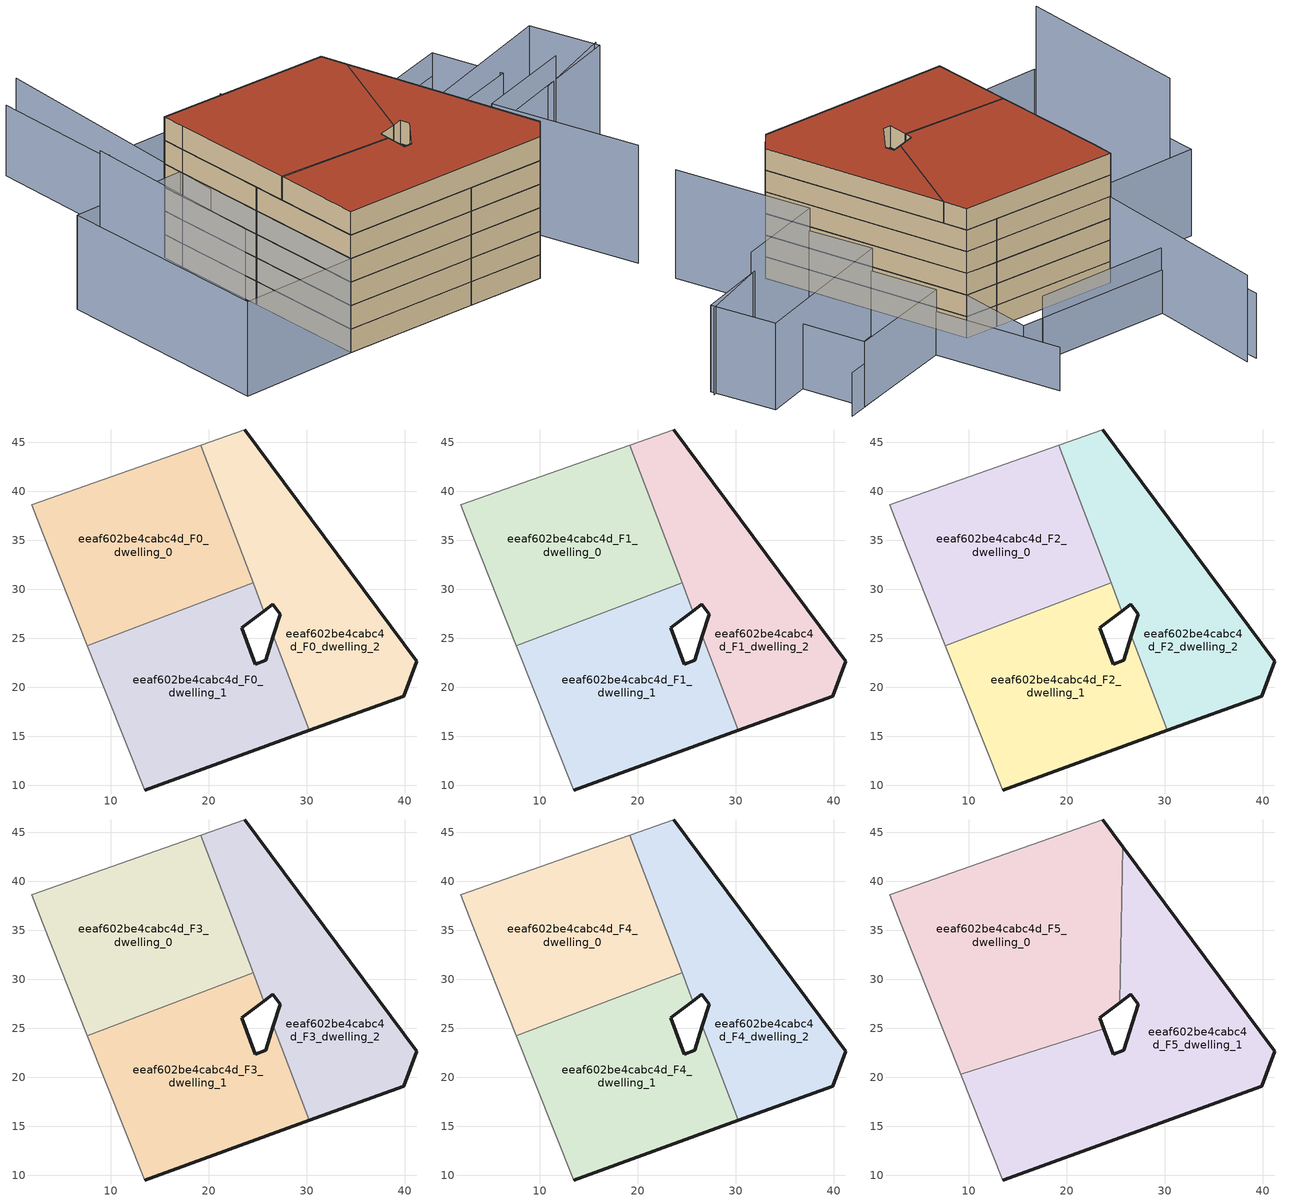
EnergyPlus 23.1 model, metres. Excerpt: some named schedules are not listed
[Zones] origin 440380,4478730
eeaf602be4cabc4d_F0_dwelling_0
 floor ground (EU_floor_Construction): 24.51,30.69 19.17,44.69 1.9,38.66 3.01,35.74 7.59,24.24 z0
 wall adiabatic (EU_wall_Construction): 7.59,24.24 3.01,35.74 1.9,38.66 19.17,44.69 z0:3
 wall to eeaf602be4cabc4d_F0_dwelling_1 (EU_wall_Construction): 24.51,30.69 7.59,24.24 z0:3
 wall to eeaf602be4cabc4d_F0_dwelling_2 (EU_wall_Construction): 19.17,44.69 24.51,30.69 z0:3
eeaf602be4cabc4d_F0_dwelling_1
 floor ground (EU_floor_Construction): 30.27,15.6 26.58,25.25 25.79,22.74 24.72,22.36 23.37,26.09 25.62,27.77 24.51,30.69 7.59,24.24 13.45,9.51 z0
 wall outside (EU_wall_Construction): 30.27,15.6 13.45,9.51 / 25.62,27.77 23.37,26.09 24.72,22.36 25.79,22.74 26.58,25.25 z0:3
 wall to eeaf602be4cabc4d_F0_dwelling_2 (EU_wall_Construction): 26.58,25.25 30.27,15.6 / 24.51,30.69 25.62,27.77 z0:3
 wall adiabatic (EU_wall_Construction): 13.45,9.51 7.59,24.24 z0:3
eeaf602be4cabc4d_F0_dwelling_2
 floor ground (EU_floor_Construction): 39.89,19.08 41.23,22.64 23.67,46.26 19.17,44.69 25.62,27.77 26.54,28.46 27.28,27.45 26.58,25.25 30.27,15.6 z0
 wall outside (EU_wall_Construction): 23.67,46.26 41.23,22.64 39.89,19.08 30.27,15.6 / 26.58,25.25 27.28,27.45 26.54,28.46 25.62,27.77 z0:3
 wall adiabatic (EU_wall_Construction): 19.17,44.69 23.67,46.26 z0:3
eeaf602be4cabc4d_F1_dwelling_0
 floor to eeaf602be4cabc4d_F0_dwelling_0 (EU_floor_Construction): 24.51,30.69 19.17,44.69 1.9,38.66 3.01,35.74 7.59,24.24 z3
 wall adiabatic (EU_wall_Construction): 7.59,24.24 3.01,35.74 1.9,38.66 19.17,44.69 z3:6
 wall to eeaf602be4cabc4d_F1_dwelling_1 (EU_wall_Construction): 24.51,30.69 7.59,24.24 z3:6
 wall to eeaf602be4cabc4d_F1_dwelling_2 (EU_wall_Construction): 19.17,44.69 24.51,30.69 z3:6
eeaf602be4cabc4d_F1_dwelling_1
 floor to eeaf602be4cabc4d_F0_dwelling_1 (EU_floor_Construction): 30.27,15.6 26.58,25.25 25.79,22.74 24.72,22.36 23.37,26.09 25.62,27.77 24.51,30.69 7.59,24.24 13.45,9.51 z3
 wall outside (EU_wall_Construction): 30.27,15.6 13.45,9.51 / 25.62,27.77 23.37,26.09 24.72,22.36 25.79,22.74 26.58,25.25 z3:6
 wall to eeaf602be4cabc4d_F1_dwelling_2 (EU_wall_Construction): 26.58,25.25 30.27,15.6 / 24.51,30.69 25.62,27.77 z3:6
 wall adiabatic (EU_wall_Construction): 13.45,9.51 7.59,24.24 z3:6
eeaf602be4cabc4d_F1_dwelling_2
 floor to eeaf602be4cabc4d_F0_dwelling_2 (EU_floor_Construction): 39.89,19.08 41.23,22.64 23.67,46.26 19.17,44.69 25.62,27.77 26.54,28.46 27.28,27.45 26.58,25.25 30.27,15.6 z3
 wall outside (EU_wall_Construction): 23.67,46.26 41.23,22.64 39.89,19.08 30.27,15.6 / 26.58,25.25 27.28,27.45 26.54,28.46 25.62,27.77 z3:6
 wall adiabatic (EU_wall_Construction): 19.17,44.69 23.67,46.26 z3:6
eeaf602be4cabc4d_F2_dwelling_0
 floor to eeaf602be4cabc4d_F1_dwelling_0 (EU_floor_Construction): 24.51,30.69 19.17,44.69 1.9,38.66 3.01,35.74 7.59,24.24 z6
 wall adiabatic (EU_wall_Construction): 7.59,24.24 3.01,35.74 1.9,38.66 19.17,44.69 z6:9
 wall to eeaf602be4cabc4d_F2_dwelling_1 (EU_wall_Construction): 24.51,30.69 7.59,24.24 z6:9
 wall to eeaf602be4cabc4d_F2_dwelling_2 (EU_wall_Construction): 19.17,44.69 24.51,30.69 z6:9
eeaf602be4cabc4d_F2_dwelling_1
 floor to eeaf602be4cabc4d_F1_dwelling_1 (EU_floor_Construction): 30.27,15.6 26.58,25.25 25.79,22.74 24.72,22.36 23.37,26.09 25.62,27.77 24.51,30.69 7.59,24.24 13.45,9.51 z6
 wall outside (EU_wall_Construction): 30.27,15.6 13.45,9.51 / 25.62,27.77 23.37,26.09 24.72,22.36 25.79,22.74 26.58,25.25 z6:9
 wall to eeaf602be4cabc4d_F2_dwelling_2 (EU_wall_Construction): 26.58,25.25 30.27,15.6 / 24.51,30.69 25.62,27.77 z6:9
 wall adiabatic (EU_wall_Construction): 13.45,9.51 7.59,24.24 z6:9
eeaf602be4cabc4d_F2_dwelling_2
 floor to eeaf602be4cabc4d_F1_dwelling_2 (EU_floor_Construction): 39.89,19.08 41.23,22.64 23.67,46.26 19.17,44.69 25.62,27.77 26.54,28.46 27.28,27.45 26.58,25.25 30.27,15.6 z6
 wall outside (EU_wall_Construction): 23.67,46.26 41.23,22.64 39.89,19.08 30.27,15.6 / 26.58,25.25 27.28,27.45 26.54,28.46 25.62,27.77 z6:9
 wall adiabatic (EU_wall_Construction): 19.17,44.69 23.67,46.26 z6:9
eeaf602be4cabc4d_F3_dwelling_0
 floor to eeaf602be4cabc4d_F2_dwelling_0 (EU_floor_Construction): 24.51,30.69 19.17,44.69 1.9,38.66 3.01,35.74 7.59,24.24 z9
 wall adiabatic (EU_wall_Construction): 7.59,24.24 3.01,35.74 1.9,38.66 19.17,44.69 z9:12
 wall to eeaf602be4cabc4d_F3_dwelling_1 (EU_wall_Construction): 24.51,30.69 7.59,24.24 z9:12
 wall to eeaf602be4cabc4d_F3_dwelling_2 (EU_wall_Construction): 19.17,44.69 24.51,30.69 z9:12
eeaf602be4cabc4d_F3_dwelling_1
 floor to eeaf602be4cabc4d_F2_dwelling_1 (EU_floor_Construction): 30.27,15.6 26.58,25.25 25.79,22.74 24.72,22.36 23.37,26.09 25.62,27.77 24.51,30.69 7.59,24.24 13.45,9.51 z9
 wall outside (EU_wall_Construction): 30.27,15.6 13.45,9.51 / 25.62,27.77 23.37,26.09 24.72,22.36 25.79,22.74 26.58,25.25 z9:12
 wall to eeaf602be4cabc4d_F3_dwelling_2 (EU_wall_Construction): 26.58,25.25 30.27,15.6 / 24.51,30.69 25.62,27.77 z9:12
 wall adiabatic (EU_wall_Construction): 13.45,9.51 7.59,24.24 z9:12
eeaf602be4cabc4d_F3_dwelling_2
 floor to eeaf602be4cabc4d_F2_dwelling_2 (EU_floor_Construction): 39.89,19.08 41.23,22.64 23.67,46.26 19.17,44.69 25.62,27.77 26.54,28.46 27.28,27.45 26.58,25.25 30.27,15.6 z9
 wall outside (EU_wall_Construction): 23.67,46.26 41.23,22.64 39.89,19.08 30.27,15.6 / 26.58,25.25 27.28,27.45 26.54,28.46 25.62,27.77 z9:12
 wall adiabatic (EU_wall_Construction): 19.17,44.69 23.67,46.26 z9:12
eeaf602be4cabc4d_F4_dwelling_0
 floor to eeaf602be4cabc4d_F3_dwelling_0 (EU_floor_Construction): 24.51,30.69 19.17,44.69 1.9,38.66 3.01,35.74 7.59,24.24 z12
 wall adiabatic (EU_wall_Construction): 7.59,24.24 3.01,35.74 1.9,38.66 19.17,44.69 z12:15
 wall to eeaf602be4cabc4d_F4_dwelling_1 (EU_wall_Construction): 24.51,30.69 7.59,24.24 z12:15
 wall to eeaf602be4cabc4d_F4_dwelling_2 (EU_wall_Construction): 19.17,44.69 24.51,30.69 z12:15
eeaf602be4cabc4d_F4_dwelling_1
 floor to eeaf602be4cabc4d_F3_dwelling_1 (EU_floor_Construction): 30.27,15.6 26.58,25.25 25.79,22.74 24.72,22.36 23.37,26.09 25.62,27.77 24.51,30.69 7.59,24.24 13.45,9.51 z12
 wall outside (EU_wall_Construction): 30.27,15.6 13.45,9.51 / 25.62,27.77 23.37,26.09 24.72,22.36 25.79,22.74 26.58,25.25 z12:15
 wall to eeaf602be4cabc4d_F4_dwelling_2 (EU_wall_Construction): 26.58,25.25 30.27,15.6 / 24.51,30.69 25.62,27.77 z12:15
 wall adiabatic (EU_wall_Construction): 13.45,9.51 7.59,24.24 z12:15
eeaf602be4cabc4d_F4_dwelling_2
 floor to eeaf602be4cabc4d_F3_dwelling_2 (EU_floor_Construction): 39.89,19.08 41.23,22.64 23.67,46.26 19.17,44.69 25.62,27.77 26.54,28.46 27.28,27.45 26.58,25.25 30.27,15.6 z12
 wall outside (EU_wall_Construction): 23.67,46.26 41.23,22.64 39.89,19.08 30.27,15.6 / 26.58,25.25 27.28,27.45 26.54,28.46 25.62,27.77 z12:15
 wall adiabatic (EU_wall_Construction): 19.17,44.69 23.67,46.26 z12:15
eeaf602be4cabc4d_F5_dwelling_0
 floor to eeaf602be4cabc4d_F4_dwelling_0 (EU_floor_Construction): 24.51,30.69 19.17,44.69 1.9,38.66 3.01,35.74 7.59,24.24 z15
 floor to eeaf602be4cabc4d_F4_dwelling_1 (EU_floor_Construction): 23.77,24.98 23.37,26.09 25.42,27.62 25.43,28.28 24.51,30.69 7.59,24.24 9.16,20.29 z15
 floor to eeaf602be4cabc4d_F4_dwelling_2 (EU_floor_Construction): 25.43,28.28 25.69,43.54 23.67,46.26 19.17,44.69 z15
 wall outside (EU_wall_Construction): 23.67,46.26 25.69,43.54 / 25.42,27.62 23.37,26.09 23.77,24.98 z15:18
 wall adiabatic (EU_wall_Construction): 9.16,20.29 3.01,35.74 1.9,38.66 23.67,46.26 z15:18
 wall to eeaf602be4cabc4d_F5_dwelling_1 (EU_wall_Construction): 25.69,43.54 25.42,27.62 / 23.77,24.98 9.16,20.29 z15:18
 roof outside (EU_roof_Construction): 23.67,46.26 25.69,43.54 25.42,27.62 23.37,26.09 23.77,24.98 9.16,20.29 3.01,35.74 1.9,38.66 z18
eeaf602be4cabc4d_F5_dwelling_1
 floor to eeaf602be4cabc4d_F4_dwelling_1 (EU_floor_Construction): 30.26,15.6 26.58,25.25 25.79,22.74 24.72,22.36 23.77,24.98 9.16,20.29 13.45,9.51 z15; 25.62,27.77 25.43,28.28 25.42,27.62 z15
 floor to eeaf602be4cabc4d_F4_dwelling_2 (EU_floor_Construction): 39.89,19.08 41.23,22.64 25.69,43.54 25.43,28.28 25.62,27.77 26.54,28.46 27.28,27.45 26.58,25.25 30.26,15.6 z15
 wall outside (EU_wall_Construction): 23.77,24.98 24.72,22.36 25.79,22.74 27.28,27.45 26.54,28.46 25.42,27.62 / 25.69,43.54 41.23,22.64 39.89,19.08 13.45,9.51 z15:18
 wall adiabatic (EU_wall_Construction): 13.45,9.51 9.16,20.29 z15:18
 roof outside (EU_roof_Construction): 25.69,43.54 41.23,22.64 39.89,19.08 13.45,9.51 9.16,20.29 23.77,24.98 24.72,22.36 25.79,22.74 27.28,27.45 26.54,28.46 25.42,27.62 z18
shading: -9.86,27.98 -1.26,4.18 z0:21; -6.42,64.19 4.61,30.91 / 49.14,41.19 57.98,49.36 / 2.85,36.15 13.45,9.51 / 13.45,9.51 -1.15,3.7 / -1.15,3.7 -11.75,30.34 / -11.75,30.34 2.85,36.15 / 34.21,41.26 52.32,55.76 / 52.32,55.76 58.12,48.52 / 58.12,48.52 40.01,34.01 / 40.01,34.01 34.21,41.26 z0:12; 51.53,18.66 39.68,34.06 / 39.68,34.06 50.53,42.41 z0:15; 44.12,60.64 28.83,48.96 / 28.83,48.96 17.87,63.31 / -1.81,48.22 19.93,56.31 / 19.93,56.31 23.67,46.26 / 23.67,46.26 1.93,38.18 / 1.93,38.18 -1.81,48.22 z0:6; 17.03,55.23 -1.72,48 / -1.72,48 -7.79,63.75 / 28.73,49.03 41.82,58.91 / 41.82,58.91 47.54,51.33 / 47.54,51.33 34.46,41.45 / 34.46,41.45 28.73,49.03 z0:9
[Building]
EU S2 Campaign: North Axis=0; Terrain=City; Solar Distribution=FullExterior
[Site:Location]
Madrid: Latitude=40.5; Longitude=-3.5; Time Zone=1; Elevation=609
[SizingPeriod:WeatherFileDays]
AnnualSizingPeriod: Begin Month=1; Begin Day of Month=1; End Month=12; End Day of Month=31; Day of Week for Start Day=Monday; Use Weather File Daylight Saving Period=No; Use Weather File Rain and Snow Indicators=No
[MATERIAL]
EU_InternalMass_Material: Roughness=MediumRough; Thickness=0.1; Conductivity=1; Density=1800; Specific Heat=900; Thermal Absorptance=0.9; Solar Absorptance=0.7; Visible Absorptance=0.7
[MATERIAL:NOMASS] Roughness=MediumRough; Thermal Absorptance=0.9; Solar Absorptance=0.7; Visible Absorptance=0.7
Name | Thermal Resistance
EU_wall_NoMass | 0.459673
EU_roof_NoMass | 0.495815
EU_floor_NoMass | 0.788942
[CONSTRUCTION]
EU_wall_Construction: EU_wall_NoMass
EU_roof_Construction: EU_roof_NoMass
EU_floor_Construction: EU_floor_NoMass
EU_InternalMass_Construction: EU_InternalMass_Material
[ZONE] Type=1; Multiplier=1; Ceiling Height=autocalculate; Floor Area=autocalculate; Part of Total Floor Area=Yes
Name | Volume
eeaf602be4cabc4d_F0_dwelling_0; eeaf602be4cabc4d_F1_dwelling_0; eeaf602be4cabc4d_F2_dwelling_0; eeaf602be4cabc4d_F3_dwelling_0; eeaf602be4cabc4d_F4_dwelling_0 | 832.804
eeaf602be4cabc4d_F5_dwelling_0 | 1249.15
eeaf602be4cabc4d_F0_dwelling_1; eeaf602be4cabc4d_F1_dwelling_1; eeaf602be4cabc4d_F2_dwelling_1; eeaf602be4cabc4d_F3_dwelling_1; eeaf602be4cabc4d_F4_dwelling_1 | 832.775
eeaf602be4cabc4d_F5_dwelling_1 | 1249.12
eeaf602be4cabc4d_F0_dwelling_2; eeaf602be4cabc4d_F1_dwelling_2; eeaf602be4cabc4d_F2_dwelling_2; eeaf602be4cabc4d_F3_dwelling_2; eeaf602be4cabc4d_F4_dwelling_2 | 832.763
[INTERNALMASS] Construction=EU_InternalMass_Construction
Name | Zone or ZoneList | Surface Area
eeaf602be4cabc4d_F0_dwelling_0_EU_InternalMass | eeaf602be4cabc4d_F0_dwelling_0 | 277.6
eeaf602be4cabc4d_F0_dwelling_1_EU_InternalMass | eeaf602be4cabc4d_F0_dwelling_1 | 277.593
eeaf602be4cabc4d_F0_dwelling_2_EU_InternalMass | eeaf602be4cabc4d_F0_dwelling_2 | 277.587
eeaf602be4cabc4d_F1_dwelling_0_EU_InternalMass | eeaf602be4cabc4d_F1_dwelling_0 | 277.6
eeaf602be4cabc4d_F1_dwelling_1_EU_InternalMass | eeaf602be4cabc4d_F1_dwelling_1 | 277.593
eeaf602be4cabc4d_F1_dwelling_2_EU_InternalMass | eeaf602be4cabc4d_F1_dwelling_2 | 277.587
eeaf602be4cabc4d_F2_dwelling_0_EU_InternalMass | eeaf602be4cabc4d_F2_dwelling_0 | 277.6
eeaf602be4cabc4d_F2_dwelling_1_EU_InternalMass | eeaf602be4cabc4d_F2_dwelling_1 | 277.593
eeaf602be4cabc4d_F2_dwelling_2_EU_InternalMass | eeaf602be4cabc4d_F2_dwelling_2 | 277.587
eeaf602be4cabc4d_F3_dwelling_0_EU_InternalMass | eeaf602be4cabc4d_F3_dwelling_0 | 277.6
eeaf602be4cabc4d_F3_dwelling_1_EU_InternalMass | eeaf602be4cabc4d_F3_dwelling_1 | 277.593
eeaf602be4cabc4d_F3_dwelling_2_EU_InternalMass | eeaf602be4cabc4d_F3_dwelling_2 | 277.587
eeaf602be4cabc4d_F4_dwelling_0_EU_InternalMass | eeaf602be4cabc4d_F4_dwelling_0 | 277.6
eeaf602be4cabc4d_F4_dwelling_1_EU_InternalMass | eeaf602be4cabc4d_F4_dwelling_1 | 277.593
eeaf602be4cabc4d_F4_dwelling_2_EU_InternalMass | eeaf602be4cabc4d_F4_dwelling_2 | 277.587
eeaf602be4cabc4d_F5_dwelling_0_EU_InternalMass | eeaf602be4cabc4d_F5_dwelling_0 | 416.385
eeaf602be4cabc4d_F5_dwelling_1_EU_InternalMass | eeaf602be4cabc4d_F5_dwelling_1 | 416.374
[OTHEREQUIPMENT] Fuel Type=Electricity; Design Level Calculation Method=Watts/Area; Power per Zone Floor Area=1; Fraction Latent=0; Fraction Radiant=0; Fraction Lost=0; Carbon Dioxide Generation Rate=0; EndUse Subcategory=EU_Step8_InternalGains
Name | Zone or ZoneList or Space or SpaceList | Schedule
EU_Step8_InternalGain_eeaf602be4cabc4d_F0_dwelling_0_f000 | eeaf602be4cabc4d_F0_dwelling_0 | EU_Step8_GainSchedule_eeaf602be4cabc4d_F0_dwelling_0_f000
EU_Step8_InternalGain_eeaf602be4cabc4d_F0_dwelling_1_f000 | eeaf602be4cabc4d_F0_dwelling_1 | EU_Step8_GainSchedule_eeaf602be4cabc4d_F0_dwelling_1_f000
EU_Step8_InternalGain_eeaf602be4cabc4d_F0_dwelling_2_f000 | eeaf602be4cabc4d_F0_dwelling_2 | EU_Step8_GainSchedule_eeaf602be4cabc4d_F0_dwelling_2_f000
EU_Step8_InternalGain_eeaf602be4cabc4d_F1_dwelling_0_f000 | eeaf602be4cabc4d_F1_dwelling_0 | EU_Step8_GainSchedule_eeaf602be4cabc4d_F1_dwelling_0_f000
EU_Step8_InternalGain_eeaf602be4cabc4d_F1_dwelling_1_f000 | eeaf602be4cabc4d_F1_dwelling_1 | EU_Step8_GainSchedule_eeaf602be4cabc4d_F1_dwelling_1_f000
EU_Step8_InternalGain_eeaf602be4cabc4d_F1_dwelling_2_f000 | eeaf602be4cabc4d_F1_dwelling_2 | EU_Step8_GainSchedule_eeaf602be4cabc4d_F1_dwelling_2_f000
EU_Step8_InternalGain_eeaf602be4cabc4d_F2_dwelling_0_f000 | eeaf602be4cabc4d_F2_dwelling_0 | EU_Step8_GainSchedule_eeaf602be4cabc4d_F2_dwelling_0_f000
EU_Step8_InternalGain_eeaf602be4cabc4d_F2_dwelling_1_f000 | eeaf602be4cabc4d_F2_dwelling_1 | EU_Step8_GainSchedule_eeaf602be4cabc4d_F2_dwelling_1_f000
EU_Step8_InternalGain_eeaf602be4cabc4d_F2_dwelling_2_f000 | eeaf602be4cabc4d_F2_dwelling_2 | EU_Step8_GainSchedule_eeaf602be4cabc4d_F2_dwelling_2_f000
EU_Step8_InternalGain_eeaf602be4cabc4d_F3_dwelling_0_f000 | eeaf602be4cabc4d_F3_dwelling_0 | EU_Step8_GainSchedule_eeaf602be4cabc4d_F3_dwelling_0_f000
EU_Step8_InternalGain_eeaf602be4cabc4d_F3_dwelling_1_f000 | eeaf602be4cabc4d_F3_dwelling_1 | EU_Step8_GainSchedule_eeaf602be4cabc4d_F3_dwelling_1_f000
EU_Step8_InternalGain_eeaf602be4cabc4d_F3_dwelling_2_f000 | eeaf602be4cabc4d_F3_dwelling_2 | EU_Step8_GainSchedule_eeaf602be4cabc4d_F3_dwelling_2_f000
EU_Step8_InternalGain_eeaf602be4cabc4d_F4_dwelling_0_f000 | eeaf602be4cabc4d_F4_dwelling_0 | EU_Step8_GainSchedule_eeaf602be4cabc4d_F4_dwelling_0_f000
EU_Step8_InternalGain_eeaf602be4cabc4d_F4_dwelling_1_f000 | eeaf602be4cabc4d_F4_dwelling_1 | EU_Step8_GainSchedule_eeaf602be4cabc4d_F4_dwelling_1_f000
EU_Step8_InternalGain_eeaf602be4cabc4d_F4_dwelling_2_f000 | eeaf602be4cabc4d_F4_dwelling_2 | EU_Step8_GainSchedule_eeaf602be4cabc4d_F4_dwelling_2_f000
EU_Step8_InternalGain_eeaf602be4cabc4d_F5_dwelling_0_f000 | eeaf602be4cabc4d_F5_dwelling_0 | EU_Step8_GainSchedule_eeaf602be4cabc4d_F5_dwelling_0_f000
EU_Step8_InternalGain_eeaf602be4cabc4d_F5_dwelling_1_f000 | eeaf602be4cabc4d_F5_dwelling_1 | EU_Step8_GainSchedule_eeaf602be4cabc4d_F5_dwelling_1_f000
[ZONEVENTILATION:DESIGNFLOWRATE] Schedule=EU_AlwaysOn; Design Flow Rate Calculation Method=AirChanges/Hour; Air Changes per Hour=0.719161; Ventilation Type=Natural; Fan Pressure Rise=0; Fan Total Efficiency=1; Constant Term Coefficient=1; Temperature Term Coefficient=0; Velocity Term Coefficient=0; Velocity Squared Term Coefficient=0; Minimum Indoor Temperature=-100; Maximum Indoor Temperature=100; Delta Temperature=-100; Minimum Outdoor Temperature=-100; Maximum Outdoor Temperature=100; Maximum Wind Speed=40
Name | Zone or ZoneList or Space or SpaceList
EU_ConstantAir_eeaf602be4cabc4d_F0_dwelling_0 | eeaf602be4cabc4d_F0_dwelling_0
EU_ConstantAir_eeaf602be4cabc4d_F0_dwelling_1 | eeaf602be4cabc4d_F0_dwelling_1
EU_ConstantAir_eeaf602be4cabc4d_F0_dwelling_2 | eeaf602be4cabc4d_F0_dwelling_2
EU_ConstantAir_eeaf602be4cabc4d_F1_dwelling_0 | eeaf602be4cabc4d_F1_dwelling_0
EU_ConstantAir_eeaf602be4cabc4d_F1_dwelling_1 | eeaf602be4cabc4d_F1_dwelling_1
EU_ConstantAir_eeaf602be4cabc4d_F1_dwelling_2 | eeaf602be4cabc4d_F1_dwelling_2
EU_ConstantAir_eeaf602be4cabc4d_F2_dwelling_0 | eeaf602be4cabc4d_F2_dwelling_0
EU_ConstantAir_eeaf602be4cabc4d_F2_dwelling_1 | eeaf602be4cabc4d_F2_dwelling_1
EU_ConstantAir_eeaf602be4cabc4d_F2_dwelling_2 | eeaf602be4cabc4d_F2_dwelling_2
EU_ConstantAir_eeaf602be4cabc4d_F3_dwelling_0 | eeaf602be4cabc4d_F3_dwelling_0
EU_ConstantAir_eeaf602be4cabc4d_F3_dwelling_1 | eeaf602be4cabc4d_F3_dwelling_1
EU_ConstantAir_eeaf602be4cabc4d_F3_dwelling_2 | eeaf602be4cabc4d_F3_dwelling_2
EU_ConstantAir_eeaf602be4cabc4d_F4_dwelling_0 | eeaf602be4cabc4d_F4_dwelling_0
EU_ConstantAir_eeaf602be4cabc4d_F4_dwelling_1 | eeaf602be4cabc4d_F4_dwelling_1
EU_ConstantAir_eeaf602be4cabc4d_F4_dwelling_2 | eeaf602be4cabc4d_F4_dwelling_2
EU_ConstantAir_eeaf602be4cabc4d_F5_dwelling_0 | eeaf602be4cabc4d_F5_dwelling_0
EU_ConstantAir_eeaf602be4cabc4d_F5_dwelling_1 | eeaf602be4cabc4d_F5_dwelling_1
[HVACTEMPLATE:THERMOSTAT] Constant Heating Setpoint=20; Constant Cooling Setpoint=50
EU_HeatOnly_eeaf602be4cabc4d_F0_dwelling_0; EU_HeatOnly_eeaf602be4cabc4d_F0_dwelling_1; EU_HeatOnly_eeaf602be4cabc4d_F0_dwelling_2; EU_HeatOnly_eeaf602be4cabc4d_F1_dwelling_0; EU_HeatOnly_eeaf602be4cabc4d_F1_dwelling_1; EU_HeatOnly_eeaf602be4cabc4d_F1_dwelling_2; EU_HeatOnly_eeaf602be4cabc4d_F2_dwelling_0; EU_HeatOnly_eeaf602be4cabc4d_F2_dwelling_1; EU_HeatOnly_eeaf602be4cabc4d_F2_dwelling_2; EU_HeatOnly_eeaf602be4cabc4d_F3_dwelling_0
